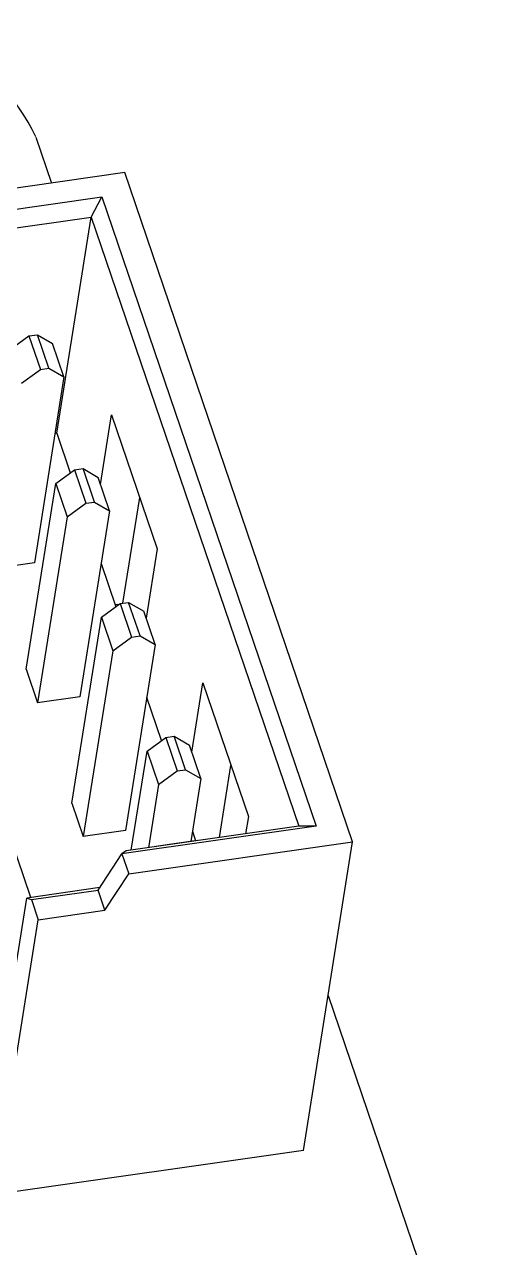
# Model space of a CAD drawing. Header units: millimetres. Extents: x 5 to 415, y 5 to 292.
# Drawn here: x 348.89 to 354.2, y 229.46 to 243.33 of the extents above; entities that cross this region are included whole.
import ezdxf

# ---------------------------------------------------------------- set-up
doc = ezdxf.new("R2010")
doc.units = ezdxf.units.MM

msp = doc.modelspace()

# ---------------------------------------------------------------- linework, layer by layer
at = {"color": 7, "linetype": 'Continuous', "lineweight": 25}
for p, q in [((349.022, 242.053), (349.2, 241.531)), ((350.032, 241.649), (347.492, 241.287)), ((352.619, 234.059), (350.032, 241.649)), ((347.57, 241.059), (349.774, 241.374)), ((349.653, 241.144), (349.774, 241.374)), ((349.774, 241.374), (352.205, 234.239)), ((347.694, 240.864), (349.653, 241.144)), ((349.262, 238.693), (349.653, 241.144)), ((349.653, 241.144), (352.007, 234.237)), ((348.734, 239.643), (348.946, 239.797)), ((348.946, 239.797), (349.042, 239.811)), ((348.946, 239.797), (349.075, 239.418)), ((349.172, 239.431), (349.042, 239.811)), ((349.042, 239.811), (349.214, 239.711)), ((349.343, 239.332), (349.214, 239.711)), ((348.863, 239.263), (349.075, 239.418)), ((349.075, 239.418), (349.172, 239.431)), ((349.172, 239.431), (349.343, 239.332)), ((349.343, 239.332), (349.007, 237.224)), ((349.758, 238.114), (349.884, 238.901)), ((349.884, 238.901), (350.401, 237.383)), ((349.262, 238.693), (349.241, 238.69)), ((349.262, 238.693), (349.415, 238.244)), ((349.463, 238.279), (349.56, 238.293)), ((349.689, 237.913), (349.56, 238.293)), ((349.56, 238.293), (349.731, 238.193)), ((349.251, 238.125), (349.463, 238.279)), ((349.463, 238.279), (349.593, 237.9)), ((349.861, 237.814), (349.731, 238.193)), ((348.915, 236.017), (349.251, 238.125)), ((349.251, 238.125), (349.38, 237.745)), ((349.38, 237.745), (349.593, 237.9)), ((349.593, 237.9), (349.689, 237.913)), ((349.689, 237.913), (349.861, 237.814)), ((350.013, 236.766), (350.204, 237.963)), ((348.967, 233.43), (347.464, 237.841)), ((349.38, 237.745), (349.044, 235.638)), ((349.861, 237.814), (349.524, 235.706)), ((350.401, 237.383), (350.276, 236.596)), ((349.007, 237.224), (348.527, 237.156)), ((349.765, 237.216), (349.932, 236.726)), ((349.981, 236.761), (350.077, 236.775)), ((350.206, 236.395), (350.077, 236.775)), ((350.077, 236.775), (350.249, 236.675)), ((349.768, 236.607), (349.981, 236.761)), ((349.968, 236.752), (349.926, 236.746)), ((349.981, 236.761), (350.11, 236.382)), ((350.378, 236.296), (350.249, 236.675)), ((349.432, 234.499), (349.768, 236.607)), ((349.768, 236.607), (349.898, 236.227)), ((349.898, 236.227), (350.11, 236.382)), ((350.11, 236.382), (350.206, 236.395)), ((350.206, 236.395), (350.378, 236.296)), ((349.898, 236.227), (349.561, 234.12)), ((350.378, 236.296), (350.042, 234.188)), ((348.915, 236.017), (349.044, 235.638)), ((350.793, 235.078), (350.918, 235.865)), ((350.918, 235.865), (351.436, 234.347)), ((349.524, 235.706), (349.044, 235.638)), ((350.45, 235.208), (350.283, 235.698)), ((350.286, 235.089), (350.498, 235.243)), ((350.498, 235.243), (350.594, 235.257)), ((350.498, 235.243), (350.627, 234.864)), ((350.723, 234.877), (350.594, 235.257)), ((350.594, 235.257), (350.766, 235.157)), ((350.895, 234.778), (350.766, 235.157)), ((350.106, 233.966), (350.286, 235.089)), ((350.286, 235.089), (350.415, 234.709)), ((350.415, 234.709), (350.627, 234.864)), ((350.627, 234.864), (350.723, 234.877)), ((350.723, 234.877), (350.895, 234.778)), ((351.108, 234.109), (351.238, 234.927)), ((350.415, 234.709), (350.301, 233.993)), ((350.895, 234.778), (350.781, 234.064)), ((349.432, 234.499), (349.561, 234.12)), ((351.436, 234.347), (351.404, 234.151)), ((350.042, 234.188), (349.561, 234.12)), ((352.205, 234.239), (350.001, 233.925)), ((352.007, 234.237), (350.048, 233.957)), ((350.8, 234.18), (350.837, 234.072)), ((352.205, 234.239), (352.007, 234.237)), ((350.079, 233.697), (352.619, 234.059)), ((350.854, 234.074), (350.387, 234.007)), ((350.387, 234.007), (350.388, 234.006)), ((350.387, 234.006), (350.387, 234.007)), ((350.854, 234.072), (350.854, 234.074)), ((350.854, 234.074), (350.854, 234.072)), ((352.06, 230.559), (352.619, 234.059)), ((349.73, 233.513), (350.001, 233.925)), ((350.048, 233.957), (350.001, 233.925)), ((350.001, 233.925), (350.079, 233.697)), ((349.808, 233.285), (350.079, 233.697)), ((349.749, 233.542), (348.92, 233.423)), ((348.974, 233.405), (349.73, 233.513)), ((349.808, 233.285), (349.73, 233.513)), ((348.59, 231.355), (348.92, 233.423)), ((348.92, 233.423), (348.974, 233.405)), ((348.974, 233.405), (349.051, 233.177)), ((348.554, 230.058), (349.051, 233.177)), ((349.051, 233.177), (349.808, 233.285)), ((352.34, 232.316), (354.195, 226.873)), ((352.06, 230.559), (348.554, 230.058))]:
    msp.add_line(p, q, dxfattribs=at)
msp.add_arc((347.02, 241.121), 2.209, 24.9791, 101.0158, dxfattribs=at)

doc.saveas('drawing.dxf')
